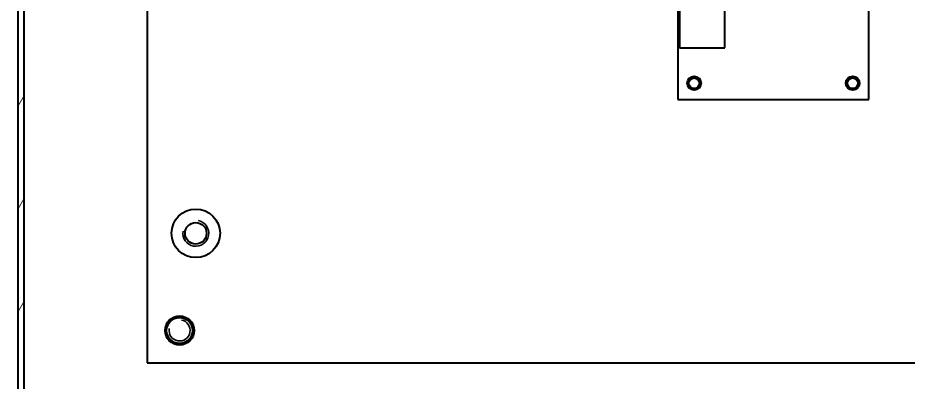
# Model space of a CAD drawing. Header units: millimetres. Extents: x 0 to 4205, y 0 to 2970.
# Drawn here: x 1685.3 to 1960.5, y 2294.3 to 2406.8 of the extents above; entities that cross this region are included whole.
import ezdxf

# ---------------------------------------------------------------- set-up
doc = ezdxf.new("R2010")
doc.units = ezdxf.units.MM
doc.header["$LTSCALE"] = 5
for name, color, linetype, lineweight in [('가시적인 것(ISO)', 3, 'Continuous', 40), ('가시적인 좁은 것(ISO)', 3, 'Continuous', 35), ('해치(ISO)', 7, 'Continuous', 18)]:
    doc.layers.add(name, color=color, linetype=linetype, lineweight=lineweight)

msp = doc.modelspace()

# ---------------------------------------------------------------- hatches: boundary and pattern name
at = {"layer": '해치(ISO)'}
h = msp.add_hatch(dxfattribs=at)
h.set_pattern_fill('ANSI31', color=256, scale=127, angle=14.99998, style=0)
h.set_pattern_definition([(60, (0, 0), (-13.74815, 7.937505), [])])
h.paths.add_polyline_path([(2112.348, 2655.227), (1685.348, 2655.227), (1685.348, 2270.227), (2112.348, 2270.227)])
h.paths.add_polyline_path([(1687.348, 2653.227), (2110.348, 2653.227), (2110.348, 2272.227), (1687.348, 2272.227)], flags=0)

# ---------------------------------------------------------------- linework, layer by layer
at = {"layer": '가시적인 것(ISO)'}
for p, q in [((1685.348, 2655.227), (1685.348, 2270.227)), ((1687.348, 2272.227), (1687.348, 2653.227)), ((1725.348, 2625.227), (1725.348, 2300.227)), ((1889.348, 2551.577), (1889.348, 2381.577)), ((1948.348, 2381.577), (1948.348, 2551.577)), ((1889.788, 2412.648), (1889.788, 2397.478)), ((1903.787, 2397.478), (1903.787, 2412.648)), ((1889.788, 2397.478), (1903.787, 2397.478)), ((1889.348, 2381.577), (1948.348, 2381.577)), ((1725.348, 2300.227), (2072.348, 2300.227))]:
    msp.add_line(p, q, dxfattribs=at)
for centre, radius in [((1894.348, 2386.577), 2.15), ((1943.348, 2386.577), 2.15), ((1894.348, 2386.577), 1.621), ((1943.348, 2386.577), 1.621), ((1740.348, 2340.227), 7.5), ((1740.348, 2340.227), 3.323), ((1735.348, 2310.227), 4.5), ((1735.348, 2310.227), 4)]:
    msp.add_circle(centre, radius, dxfattribs=at)
at = {"layer": '가시적인 좁은 것(ISO)'}
for centre, radius in [((1894.348, 2386.577), 2), ((1943.348, 2386.577), 2), ((1740.348, 2340.227), 4), ((1735.348, 2310.227), 3.256)]:
    msp.add_arc(centre, radius, 170, 80, dxfattribs=at)

doc.saveas('drawing.dxf')
